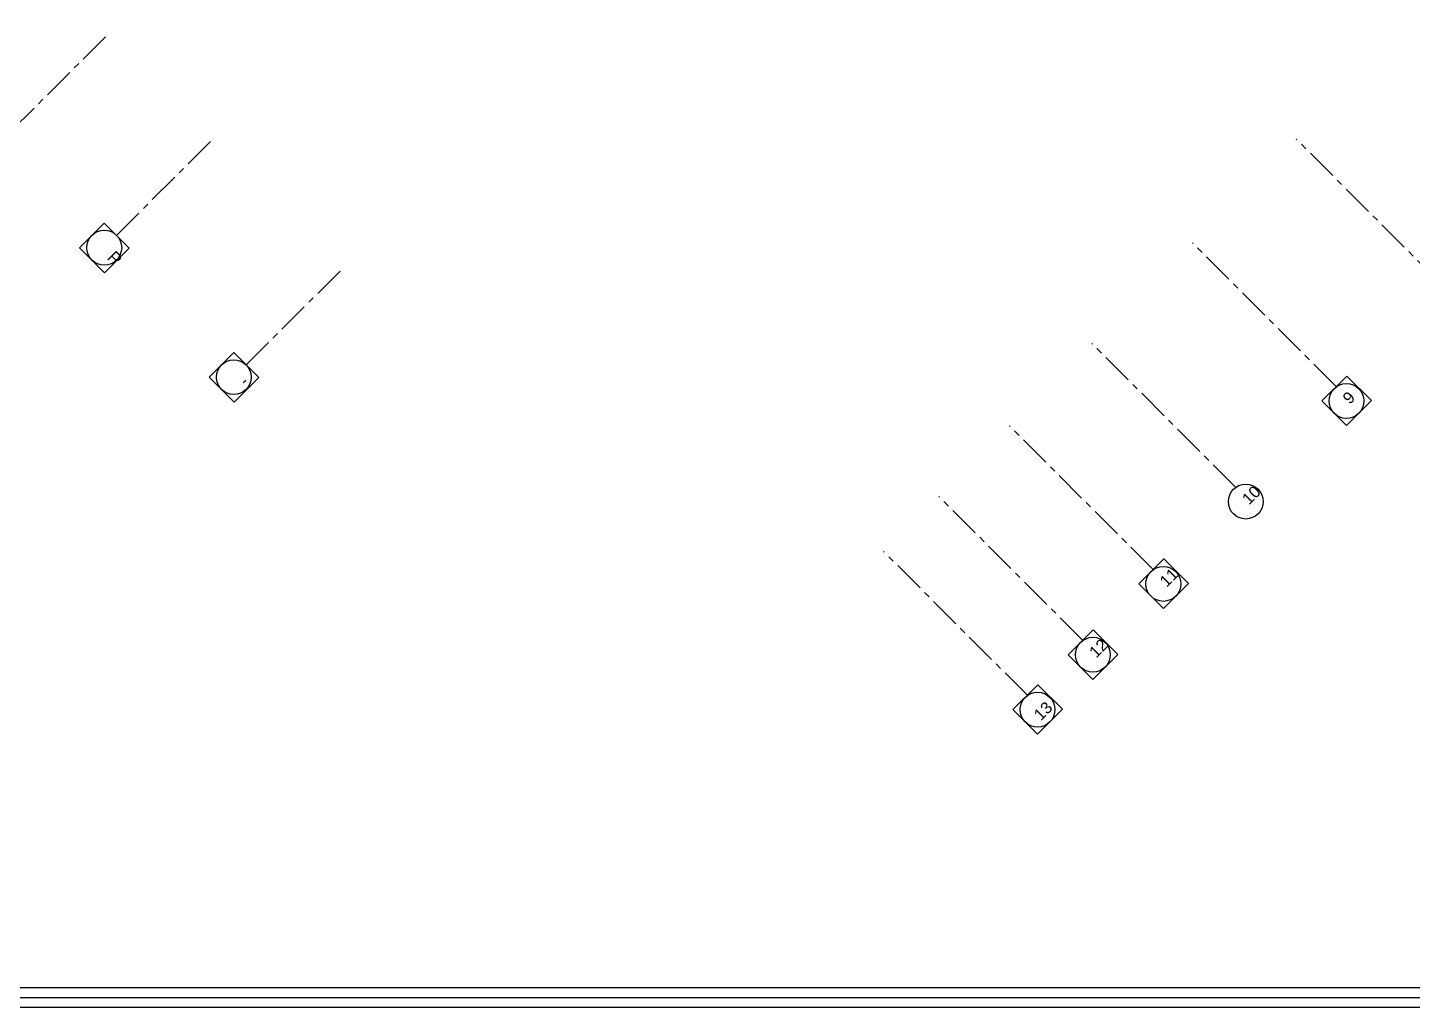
# Model space of a CAD drawing. Header units: inches. Extents: x 751443 to 884462, y -58136 to 349881.
# Drawn here: x 796618 to 838331, y 160716 to 190248 of the extents above; entities that cross this region are included whole.
import ezdxf

# ---------------------------------------------------------------- set-up
doc = ezdxf.new("R2010")
doc.units = ezdxf.units.IN
doc.header["$MEASUREMENT"] = 0
doc.linetypes.add('CENTER', pattern=[50.8, 31.75, -6.35, 6.35, -6.35])
doc.layers.add('AXES', color=8, linetype='CENTER')
doc.layers.add('WALL', color=8, linetype='Continuous')
doc.styles.get("Standard").update_dxf_attribs({"font": 'arial.ttf'})

# ---------------------------------------------------------------- blocks, each defined once
blk = doc.blocks.new('A$C618A793C')
at = {"layer": 'AXES', "linetype": 'CENTER', "ltscale": 0.03}
for p, q in [((-23.624, -23.624), (-26.453, -26.453)), ((-20.464, -26.785), (-23.292, -29.614)), ((16.578, -31.045), (12.245, -26.712)), ((13.452, -34.17), (9.12, -29.838)), ((-16.56, -30.688), (-19.389, -33.517)), ((10.419, -37.204), (6.086, -32.871)), ((7.937, -39.686), (3.604, -35.353)), ((5.808, -41.814), (1.476, -37.482)), ((4.147, -43.476), (-0.186, -39.143))]:
    blk.add_line(p, q, dxfattribs=at)
at = {"layer": 'AXES'}
for points in [[(-23.663, -29.242), (-24.406, -29.985), (-23.653, -30.738), (-22.91, -29.995)], [(-19.76, -33.146), (-20.503, -33.888), (-19.749, -34.641), (-19.007, -33.899)], [(13.017, -34.606), (13.76, -35.348), (14.513, -34.595), (13.77, -33.853)], [(7.502, -40.121), (8.244, -40.863), (8.997, -40.11), (8.255, -39.368)], [(5.379, -42.255), (6.121, -42.997), (6.874, -42.244), (6.132, -41.502)], [(3.712, -43.911), (4.454, -44.654), (5.207, -43.901), (4.465, -43.158)]]:
    blk.add_lwpolyline(points, close=True, dxfattribs=at)
at = {"layer": 'AXES', "linetype": 'Continuous'}
for centre in [(-23.663, -29.985), (-19.76, -33.888), (13.76, -34.606), (10.726, -37.639), (8.244, -40.121), (6.121, -42.255), (4.454, -43.911)]:
    blk.add_circle(centre, 0.525, dxfattribs=at)
at = {"layer": 'AXES'}
for s, height, rotation, p in [('P', 0.375, 315, (-23.602, -30.307)), ("'", 0.375, 315, (-19.699, -34.21)), ('9', 0.35, 45, (13.857, -34.726)), ('10', 0.35, 45, (10.823, -37.76)), ('11', 0.35, 45, (8.341, -40.242)), ('12', 0.35, 45, (6.219, -42.376)), ('13', 0.35, 45, (4.551, -44.266))]:
    blk.add_text(s, height=height, rotation=rotation, dxfattribs=at).set_placement(p)

msp = doc.modelspace()

# ---------------------------------------------------------------- linework, layer by layer
at = {"layer": 'WALL'}
for points in [[(777796, 160716.4), (874796, 160716.4), (874796, 246716.4), (777796, 246716.4)], [(778096, 161016.4), (874496, 161016.4), (874496, 246416.4), (778096, 246416.4)], [(778396, 161316.4), (874196, 161316.4), (874196, 246116.4), (778396, 246116.4)]]:
    msp.add_lwpolyline(points, close=True, dxfattribs=at)

# ---------------------------------------------------------------- block references
at = {"ltscale": 0.011, "xscale": 1000, "yscale": 1000, "zscale": 1000}
msp.add_blockref('A$C618A793C', (822587.4, 213600.4), dxfattribs=at)

doc.saveas('drawing.dxf')
